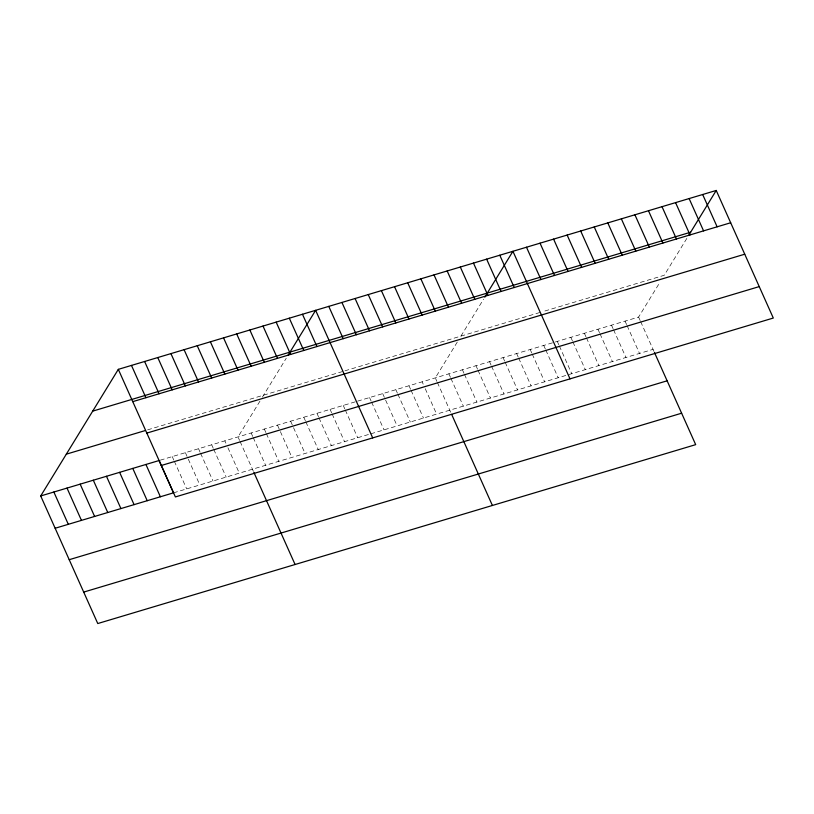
<?xml version="1.0" encoding="UTF-8"?>
<svg xmlns="http://www.w3.org/2000/svg" width="814" height="814" viewBox="0 0 814 814"><rect width="100%" height="100%" fill="white"/><g stroke="black" fill="none" stroke-linecap="round" stroke-linejoin="round"><path stroke-width="0.61" stroke-dasharray="4.07 3.05" d="M259.961 401.109L238.014 436.925L239.56 440.384M262.403 397.13L286.243 358.241M457.275 342.073L435.327 377.889L436.874 381.349M460.938 336.111L483.557 299.206M357.59 401.139L638.614 317.063L659.961 282.244M686.843 238.39L664.224 275.285L542.256 311.782M147.629 429.843L342.552 371.53M344.943 370.808L539.997 312.454M160.287 460.175L355.199 401.862M173.535 492.836L369.648 434.157M370.848 433.801L653.062 349.359M638.614 317.063L640.16 320.523M640.679 321.683L653.998 351.455M625.06 321.123L626.607 324.583M627.126 325.732L639.509 353.418M611.507 325.173L613.054 328.632M613.573 329.792L625.956 357.468M597.954 329.232L599.501 332.692M600.02 333.842L612.403 361.528M584.401 333.282L585.948 336.742M586.467 337.902L598.85 365.588M570.848 337.342L572.395 340.801M572.914 341.951L585.297 369.637M557.295 341.392L558.842 344.851M559.36 346.011L571.743 373.697M543.742 345.451L545.299 348.911M545.807 350.061L558.19 377.747M530.189 349.501L531.746 352.961M532.254 354.121L544.637 381.807M516.636 353.561L518.192 357.02M518.701 358.17L531.084 385.856M503.083 357.611L504.639 361.07M505.148 362.23L517.531 389.916M489.54 361.67L491.086 365.13M491.595 366.28L503.978 393.966M475.987 365.72L477.533 369.18M478.042 370.339L490.425 398.026M462.433 369.78L463.98 373.239M464.489 374.389L476.872 402.075M448.88 373.829L450.427 377.289M450.936 378.449L463.329 406.135M437.393 382.499L450.712 412.281M422.171 381.827L423.199 384.127M425.264 388.746L436.619 414.123M409.015 385.755L410.561 389.224M411.08 390.374L423.463 418.06M395.858 389.692L397.405 393.152M397.924 394.312L410.307 421.988M382.712 393.63L397.151 425.926M369.556 397.568L371.103 401.027M371.622 402.177L384.005 429.863M343.243 405.433L344.79 408.893M345.309 410.053L357.692 437.739M330.087 409.371L331.634 412.83M332.153 413.99L344.536 441.666M316.941 413.309L318.488 416.768M318.996 417.918L331.379 445.604M303.785 417.246L305.331 420.706M305.85 421.856L318.233 449.542M290.629 421.184L305.077 453.479M277.472 425.112L291.921 457.417M264.316 429.049L265.873 432.509M266.382 433.669L278.764 461.345M251.17 432.987L252.716 436.446M253.225 437.596L265.618 465.282M240.079 441.534L253.398 471.316M224.857 440.852L225.885 443.162M227.951 447.781L239.306 473.158M211.701 444.79L213.248 448.249M213.767 449.409L226.15 477.085M198.545 448.728L200.102 452.187M200.61 453.347L212.993 481.023M185.399 452.665L199.847 484.961M172.242 456.603L173.789 460.063M174.308 461.212L186.691 488.899"/><path stroke-width="1.22" d="M654.466 352.513L695.685 444.648L97.772 623.544L40.7 495.96L118.315 369.353L716.228 190.456L773.3 318.04L175.386 496.937L118.315 369.353M288.125 355.169L315.629 310.317L372.7 437.901M484.808 297.161L512.932 251.282L570.014 378.866M688.736 235.317L716.228 190.456M92.704 411.131L690.618 232.234M132.763 401.648L730.677 222.761M66.31 454.171L145.238 430.565M146.825 433.089L744.739 254.202M40.7 495.96L159.086 460.531L173.535 492.836L55.149 528.255M161.314 465.486L759.238 286.599M69.21 559.696L667.124 380.81M83.71 592.093L681.623 413.207M702.675 194.515L717.124 226.811M689.122 198.565L703.571 230.871M675.569 202.625L690.018 234.92M662.016 206.675L676.465 238.98M648.463 210.734L662.911 243.03M634.91 214.784L649.358 247.09M621.357 218.844L635.805 251.139M607.804 222.894L622.252 255.199M594.251 226.953L608.699 259.249M580.697 231.003L595.146 263.309M567.144 235.063L581.593 267.358M553.591 239.113L568.04 271.418M540.038 243.172L554.487 275.468M526.485 247.222L540.934 279.528M499.786 255.22L514.234 287.515M486.63 259.147L501.078 291.453M473.473 263.085L487.922 295.39M460.317 267.023L474.766 299.318M447.171 270.96L461.609 303.256M434.015 274.898L448.463 307.193M420.858 278.826L435.307 311.131M407.702 282.763L422.151 315.059M394.546 286.701L408.994 318.996M451.648 414.377L492.399 505.474M381.4 290.639L395.838 322.934M368.243 294.576L382.692 326.872M355.087 298.504L369.536 330.81M341.931 302.442L356.379 334.737M328.775 306.379L343.223 338.675M302.472 314.255L316.921 346.55M289.316 318.182L303.764 350.488M276.16 322.12L290.608 354.416M263.003 326.058L277.452 358.353M249.857 329.996L264.306 362.291M236.701 333.923L251.15 366.229M223.545 337.861L237.993 370.156M210.388 341.799L224.837 374.094M197.242 345.736L211.681 378.032M253.866 472.364L295.085 564.509M184.086 349.674L198.535 381.969M170.93 353.602L185.378 385.907M157.774 357.539L172.222 389.835M144.617 361.477L159.066 393.773M131.471 365.415L145.92 397.71M145.93 464.468L160.378 496.764M132.784 468.406L147.222 500.702M119.627 472.344L134.076 504.639M106.471 476.282L120.92 508.577M93.315 480.209L107.763 512.515M80.159 484.147L94.607 516.442M67.013 488.085L81.451 520.38M53.856 492.022L68.305 524.318"/></g></svg>
